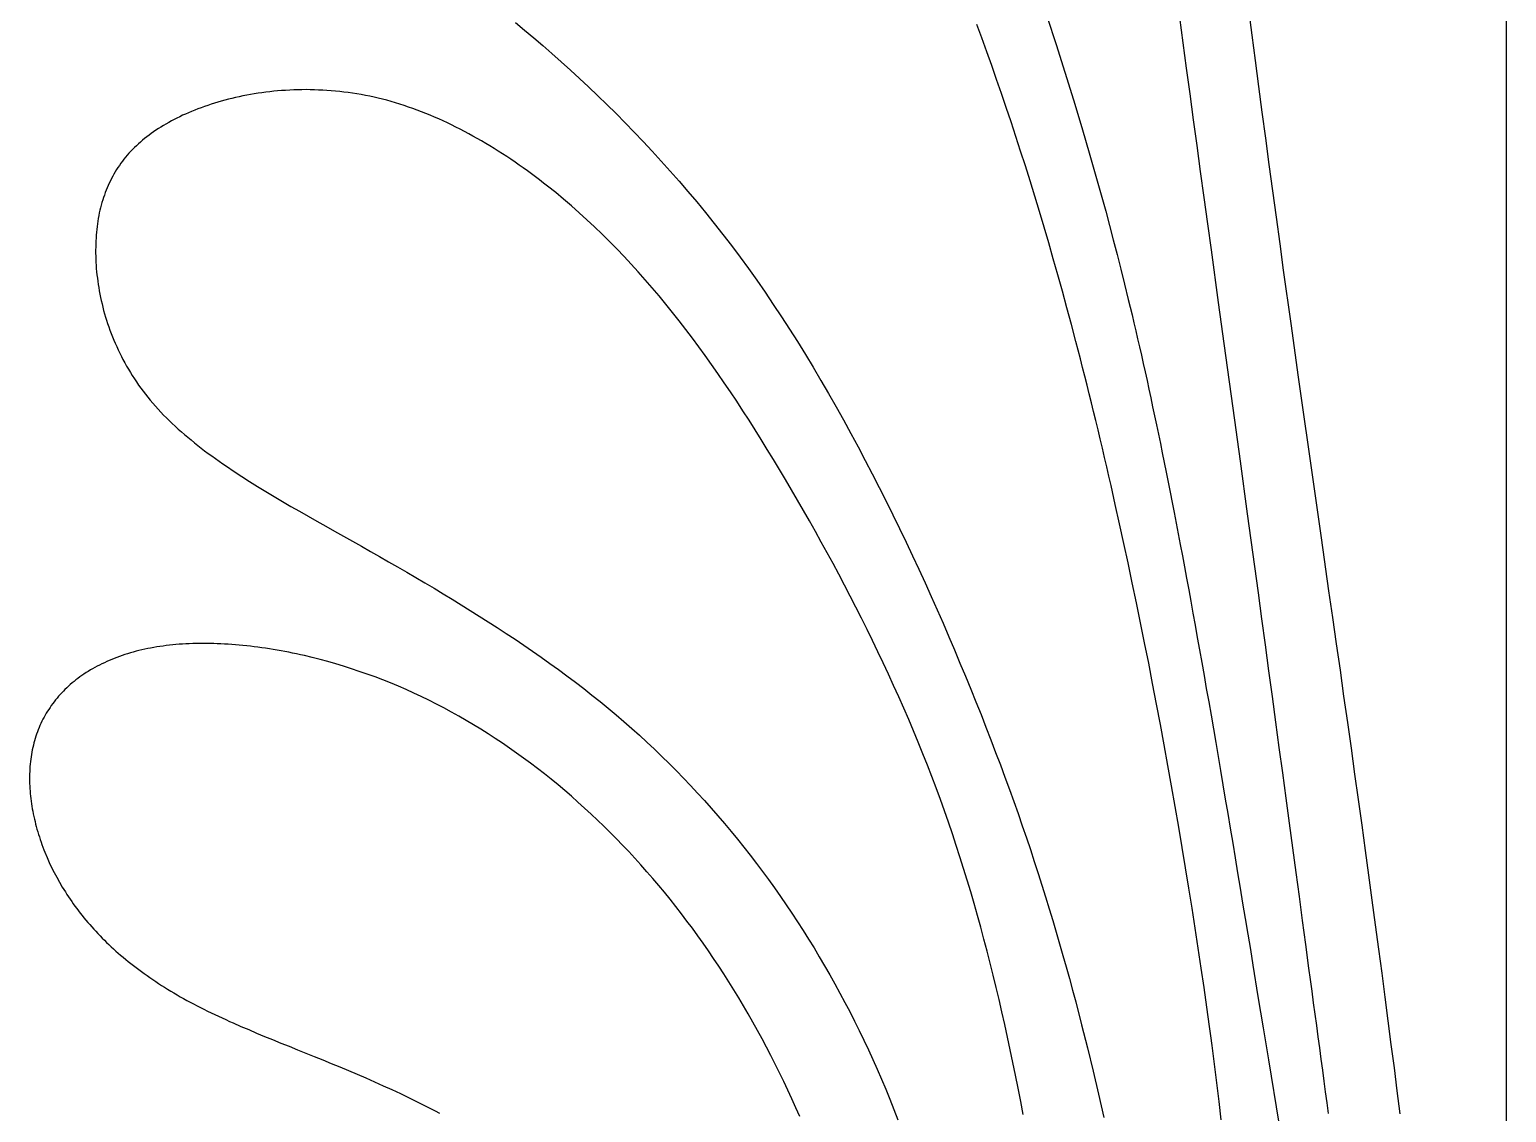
# Model space of a CAD drawing. Extents: x 0 to 279, y 0 to 212.
# Drawn here: x 122.2 to 134.8, y 129.84 to 139.08 of the extents above; entities that cross this region are included whole.
import ezdxf

# ---------------------------------------------------------------- set-up
doc = ezdxf.new("R2010")
doc.units = 0
doc.layers.add('LAYER_1', color=18, linetype='CONTINUOUS')

msp = doc.modelspace()

# ---------------------------------------------------------------- linework, layer by layer
at = {"layer": 'LAYER_1'}
for points in [[(134.805, 129.702), (134.805, 129.88), (134.805, 130.059), (134.805, 130.239), (134.805, 130.421), (134.805, 130.603), (134.805, 130.787), (134.805, 130.971), (134.805, 131.156), (134.805, 131.343), (134.805, 131.53), (134.805, 131.718), (134.805, 131.907), (134.805, 132.097), (134.805, 132.288), (134.805, 132.479), (134.805, 132.672), (134.805, 132.865), (134.805, 133.059), (134.805, 133.448), (134.805, 133.84), (134.805, 134.235), (134.805, 134.632), (134.805, 135.03), (134.805, 135.431), (134.805, 135.833), (134.805, 136.237), (134.805, 136.641), (134.805, 137.047), (134.805, 137.861), (134.805, 138.676), (134.805, 139.491)], [(130.884, 139.183), (130.961, 138.949), (131.036, 138.714), (131.109, 138.478), (131.181, 138.242), (131.25, 138.005), (131.318, 137.767), (131.351, 137.648), (131.384, 137.527), (131.417, 137.406), (131.449, 137.283), (131.482, 137.159), (131.514, 137.033), (131.545, 136.905), (131.577, 136.775), (131.593, 136.709), (131.609, 136.643), (131.625, 136.575), (131.641, 136.507), (131.657, 136.439), (131.673, 136.369), (131.689, 136.299), (131.705, 136.228), (131.721, 136.156), (131.737, 136.083), (131.753, 136.009), (131.769, 135.935), (131.785, 135.859), (131.802, 135.782), (131.818, 135.705), (131.834, 135.626), (131.851, 135.546), (131.867, 135.465), (131.884, 135.383), (131.901, 135.3), (131.918, 135.216), (131.935, 135.13), (131.952, 135.043), (131.969, 134.955), (131.986, 134.865), (132.004, 134.774), (132.021, 134.682), (132.039, 134.588), (132.057, 134.493), (132.074, 134.396), (132.093, 134.298), (132.111, 134.199), (132.129, 134.097), (132.148, 133.994), (132.166, 133.89), (132.185, 133.784), (132.204, 133.676), (132.224, 133.566), (132.243, 133.455), (132.263, 133.342), (132.283, 133.228), (132.303, 133.112), (132.323, 132.995), (132.343, 132.876), (132.364, 132.756), (132.384, 132.634), (132.405, 132.512), (132.426, 132.388), (132.447, 132.263), (132.468, 132.136), (132.489, 132.009), (132.51, 131.881), (132.532, 131.752), (132.553, 131.622), (132.575, 131.492), (132.597, 131.36), (132.619, 131.228), (132.64, 131.095), (132.684, 130.828), (132.729, 130.559), (132.773, 130.288), (132.862, 129.745)], [(133.286, 129.83), (133.274, 129.921), (133.261, 130.013), (133.249, 130.105), (133.236, 130.199), (133.224, 130.293), (133.211, 130.388), (133.198, 130.483), (133.185, 130.579), (133.172, 130.676), (133.159, 130.774), (133.146, 130.872), (133.133, 130.971), (133.119, 131.07), (133.092, 131.271), (133.065, 131.474), (133.037, 131.679), (133.009, 131.886), (132.981, 132.096), (132.953, 132.307), (132.924, 132.519), (132.895, 132.734), (132.866, 132.95), (132.836, 133.167), (132.807, 133.386), (132.777, 133.606), (132.747, 133.827), (132.717, 134.049), (132.687, 134.272), (132.656, 134.495), (132.595, 134.944), (132.534, 135.395), (132.472, 135.846), (132.41, 136.297), (132.348, 136.748), (132.286, 137.197), (132.255, 137.42), (132.225, 137.643), (132.194, 137.865), (132.164, 138.087), (132.134, 138.308), (132.104, 138.527), (132.074, 138.746), (132.045, 138.963), (132.016, 139.18)], [(132.604, 139.247), (132.632, 139.03), (132.66, 138.812), (132.688, 138.592), (132.717, 138.371), (132.747, 138.149), (132.777, 137.926), (132.807, 137.701), (132.838, 137.476), (132.869, 137.25), (132.9, 137.023), (132.964, 136.568), (133.028, 136.112), (133.158, 135.197), (133.223, 134.741), (133.287, 134.287), (133.32, 134.061), (133.352, 133.836), (133.384, 133.611), (133.415, 133.388), (133.447, 133.166), (133.478, 132.945), (133.508, 132.725), (133.539, 132.507), (133.569, 132.29), (133.598, 132.074), (133.627, 131.861), (133.656, 131.649), (133.684, 131.439), (133.712, 131.231), (133.74, 131.025), (133.766, 130.82), (133.793, 130.618), (133.819, 130.417), (133.845, 130.218), (133.87, 130.021), (133.894, 129.826)], [(126.347, 139.138), (126.425, 139.073), (126.502, 139.007), (126.58, 138.94), (126.658, 138.872), (126.736, 138.802), (126.815, 138.731), (126.893, 138.66), (126.971, 138.587), (127.049, 138.512), (127.127, 138.437), (127.205, 138.36), (127.282, 138.281), (127.36, 138.202), (127.437, 138.121), (127.514, 138.039), (127.591, 137.955), (127.667, 137.87), (127.743, 137.783), (127.819, 137.696), (127.894, 137.606), (127.969, 137.515), (128.043, 137.423), (128.117, 137.329), (128.19, 137.233), (128.263, 137.136), (128.335, 137.038), (128.407, 136.938), (128.477, 136.836), (128.547, 136.732), (128.617, 136.627), (128.686, 136.521), (128.754, 136.414), (128.821, 136.305), (128.888, 136.195), (128.953, 136.084), (129.018, 135.972), (129.083, 135.859), (129.146, 135.746), (129.209, 135.631), (129.271, 135.517), (129.332, 135.401), (129.392, 135.286), (129.451, 135.17), (129.51, 135.053), (129.567, 134.937), (129.624, 134.82), (129.68, 134.704), (129.735, 134.588), (129.789, 134.472), (129.842, 134.356), (129.894, 134.24), (129.945, 134.125), (129.996, 134.011), (130.045, 133.897), (130.093, 133.784), (130.14, 133.672), (130.187, 133.561), (130.232, 133.45), (130.277, 133.341), (130.32, 133.232), (130.362, 133.124), (130.404, 133.017), (130.445, 132.91), (130.485, 132.804), (130.524, 132.699), (130.562, 132.594), (130.599, 132.49), (130.636, 132.387), (130.672, 132.284), (130.707, 132.182), (130.741, 132.08), (130.775, 131.978), (130.807, 131.877), (130.84, 131.776), (130.871, 131.676), (130.902, 131.576), (130.932, 131.476), (130.962, 131.376), (130.991, 131.277), (131.019, 131.178), (131.047, 131.079), (131.075, 130.98), (131.102, 130.881), (131.128, 130.782), (131.179, 130.585), (131.229, 130.388), (131.277, 130.19), (131.323, 129.993), (131.367, 129.796)], [(132.371, 129.775), (132.352, 129.932), (132.333, 130.09), (132.313, 130.249), (132.292, 130.41), (132.281, 130.491), (132.27, 130.572), (132.259, 130.654), (132.247, 130.737), (132.224, 130.903), (132.2, 131.07), (132.174, 131.239), (132.148, 131.409), (132.122, 131.58), (132.094, 131.752), (132.066, 131.925), (132.037, 132.099), (132.008, 132.273), (131.977, 132.448), (131.947, 132.623), (131.915, 132.798), (131.883, 132.973), (131.851, 133.148), (131.818, 133.322), (131.784, 133.497), (131.751, 133.67), (131.716, 133.843), (131.682, 134.016), (131.646, 134.187), (131.611, 134.357), (131.575, 134.526), (131.539, 134.693), (131.503, 134.859), (131.466, 135.024), (131.43, 135.186), (131.411, 135.267), (131.393, 135.347), (131.374, 135.426), (131.356, 135.506), (131.337, 135.584), (131.319, 135.662), (131.3, 135.74), (131.281, 135.817), (131.262, 135.893), (131.244, 135.969), (131.225, 136.044), (131.206, 136.119), (131.187, 136.194), (131.168, 136.268), (131.13, 136.415), (131.092, 136.559), (131.053, 136.702), (131.015, 136.844), (130.976, 136.983), (130.937, 137.121), (130.898, 137.257), (130.858, 137.391), (130.819, 137.524), (130.779, 137.655), (130.739, 137.785), (130.699, 137.913), (130.658, 138.04), (130.618, 138.165), (130.577, 138.289), (130.536, 138.411), (130.495, 138.532), (130.453, 138.652), (130.412, 138.771), (130.37, 138.888), (130.327, 139.005), (130.285, 139.12)], [(130.681, 129.82), (130.659, 129.932), (130.637, 130.044), (130.615, 130.155), (130.592, 130.265), (130.569, 130.373), (130.546, 130.481), (130.522, 130.588), (130.498, 130.695), (130.474, 130.8), (130.449, 130.905), (130.424, 131.009), (130.398, 131.112), (130.372, 131.215), (130.345, 131.317), (130.318, 131.418), (130.29, 131.519), (130.261, 131.62), (130.232, 131.72), (130.202, 131.82), (130.171, 131.919), (130.14, 132.018), (130.108, 132.116), (130.076, 132.215), (130.042, 132.313), (130.008, 132.411), (129.973, 132.508), (129.937, 132.606), (129.9, 132.704), (129.862, 132.801), (129.824, 132.898), (129.784, 132.996), (129.744, 133.093), (129.703, 133.19), (129.661, 133.287), (129.618, 133.384), (129.574, 133.481), (129.53, 133.577), (129.485, 133.673), (129.44, 133.769), (129.394, 133.864), (129.347, 133.959), (129.3, 134.054), (129.252, 134.149), (129.204, 134.242), (129.155, 134.336), (129.106, 134.429), (129.057, 134.521), (129.007, 134.613), (128.957, 134.704), (128.907, 134.795), (128.856, 134.885), (128.805, 134.974), (128.754, 135.063), (128.703, 135.151), (128.651, 135.238), (128.6, 135.324), (128.548, 135.41), (128.496, 135.494), (128.445, 135.578), (128.392, 135.661), (128.34, 135.744), (128.288, 135.825), (128.235, 135.906), (128.182, 135.985), (128.129, 136.064), (128.075, 136.142), (128.021, 136.219), (127.967, 136.296), (127.912, 136.371), (127.857, 136.445), (127.801, 136.519), (127.745, 136.592), (127.688, 136.664), (127.631, 136.735), (127.573, 136.805), (127.514, 136.874), (127.455, 136.942), (127.395, 137.009), (127.335, 137.076), (127.274, 137.141), (127.212, 137.206), (127.149, 137.269), (127.086, 137.332), (127.022, 137.394), (126.957, 137.454), (126.891, 137.514), (126.825, 137.572), (126.758, 137.63), (126.69, 137.686), (126.621, 137.74), (126.587, 137.767), (126.553, 137.794), (126.518, 137.82), (126.483, 137.846), (126.448, 137.871), (126.413, 137.897), (126.378, 137.921), (126.343, 137.946), (126.307, 137.97), (126.272, 137.994), (126.236, 138.017), (126.2, 138.04), (126.165, 138.062), (126.129, 138.084), (126.093, 138.106), (126.057, 138.127), (126.02, 138.148), (125.984, 138.168), (125.948, 138.188), (125.912, 138.207), (125.875, 138.226), (125.839, 138.245), (125.802, 138.263), (125.766, 138.28), (125.729, 138.297), (125.692, 138.314), (125.656, 138.33), (125.619, 138.346), (125.582, 138.361), (125.545, 138.375), (125.508, 138.389), (125.471, 138.403), (125.435, 138.416), (125.398, 138.428), (125.361, 138.44), (125.324, 138.452), (125.287, 138.462), (125.25, 138.473), (125.213, 138.482), (125.176, 138.491), (125.14, 138.5), (125.103, 138.508), (125.066, 138.515), (125.029, 138.522), (124.993, 138.528), (124.956, 138.534), (124.919, 138.539), (124.883, 138.544), (124.847, 138.548), (124.81, 138.552), (124.774, 138.555), (124.738, 138.558), (124.702, 138.56), (124.666, 138.561), (124.631, 138.563), (124.595, 138.563), (124.56, 138.564), (124.524, 138.563), (124.489, 138.563), (124.454, 138.562), (124.42, 138.56), (124.385, 138.558), (124.351, 138.556), (124.317, 138.553), (124.283, 138.55), (124.249, 138.546), (124.216, 138.542), (124.183, 138.538), (124.15, 138.533), (124.117, 138.528), (124.085, 138.522), (124.053, 138.516), (124.021, 138.51), (123.989, 138.503), (123.958, 138.496), (123.927, 138.489), (123.897, 138.482), (123.866, 138.474), (123.836, 138.465), (123.807, 138.457), (123.777, 138.448), (123.749, 138.439), (123.72, 138.429), (123.692, 138.42), (123.664, 138.41), (123.637, 138.4), (123.61, 138.389), (123.583, 138.378), (123.557, 138.367), (123.531, 138.356), (123.506, 138.345), (123.481, 138.333), (123.457, 138.321), (123.433, 138.309), (123.41, 138.297), (123.387, 138.284), (123.364, 138.271), (123.342, 138.258), (123.32, 138.245), (123.299, 138.232), (123.278, 138.218), (123.258, 138.204), (123.238, 138.19), (123.219, 138.176), (123.2, 138.162), (123.181, 138.147), (123.163, 138.132), (123.145, 138.117), (123.128, 138.102), (123.111, 138.086), (123.095, 138.07), (123.079, 138.054), (123.063, 138.038), (123.048, 138.022), (123.034, 138.005), (123.019, 137.988), (123.005, 137.971), (122.992, 137.953), (122.979, 137.936), (122.966, 137.918), (122.954, 137.9), (122.942, 137.882), (122.931, 137.863), (122.919, 137.844), (122.909, 137.825), (122.899, 137.806), (122.889, 137.787), (122.879, 137.767), (122.87, 137.747), (122.861, 137.727), (122.853, 137.707), (122.845, 137.686), (122.838, 137.665), (122.83, 137.644), (122.824, 137.623), (122.817, 137.601), (122.811, 137.579), (122.805, 137.557), (122.8, 137.535), (122.795, 137.512), (122.791, 137.489), (122.786, 137.466), (122.782, 137.443), (122.779, 137.419), (122.776, 137.396), (122.773, 137.372), (122.771, 137.347), (122.768, 137.323), (122.767, 137.298), (122.765, 137.273), (122.764, 137.248), (122.764, 137.222), (122.763, 137.196), (122.763, 137.17), (122.764, 137.144), (122.765, 137.118), (122.766, 137.092), (122.767, 137.065), (122.769, 137.038), (122.772, 137.011), (122.775, 136.984), (122.778, 136.957), (122.781, 136.93), (122.785, 136.902), (122.79, 136.875), (122.794, 136.847), (122.8, 136.82), (122.805, 136.792), (122.811, 136.764), (122.818, 136.736), (122.825, 136.708), (122.832, 136.68), (122.84, 136.652), (122.848, 136.624), (122.857, 136.596), (122.866, 136.568), (122.876, 136.54), (122.886, 136.512), (122.896, 136.484), (122.907, 136.456), (122.919, 136.428), (122.931, 136.4), (122.943, 136.372), (122.956, 136.344), (122.969, 136.316), (122.983, 136.288), (122.997, 136.261), (123.012, 136.233), (123.027, 136.206), (123.043, 136.179), (123.06, 136.151), (123.076, 136.124), (123.094, 136.098), (123.112, 136.071), (123.13, 136.044), (123.149, 136.018), (123.168, 135.991), (123.188, 135.965), (123.209, 135.94), (123.23, 135.914), (123.251, 135.888), (123.274, 135.863), (123.296, 135.838), (123.319, 135.813), (123.343, 135.788), (123.367, 135.764), (123.392, 135.74), (123.417, 135.716), (123.443, 135.692), (123.469, 135.668), (123.496, 135.644), (123.523, 135.621), (123.55, 135.598), (123.578, 135.575), (123.607, 135.552), (123.635, 135.529), (123.665, 135.506), (123.694, 135.483), (123.724, 135.461), (123.755, 135.439), (123.786, 135.417), (123.817, 135.394), (123.848, 135.372), (123.88, 135.351), (123.945, 135.307), (124.011, 135.264), (124.078, 135.221), (124.146, 135.178), (124.216, 135.136), (124.286, 135.093), (124.358, 135.051), (124.43, 135.009), (124.503, 134.967), (124.577, 134.924), (124.652, 134.882), (124.727, 134.84), (124.802, 134.797), (124.878, 134.754), (124.955, 134.711), (125.032, 134.668), (125.109, 134.625), (125.186, 134.581), (125.263, 134.536), (125.341, 134.492), (125.419, 134.447), (125.496, 134.401), (125.574, 134.356), (125.652, 134.31), (125.729, 134.263), (125.807, 134.216), (125.884, 134.169), (125.961, 134.121), (126.038, 134.073), (126.115, 134.024), (126.191, 133.975), (126.267, 133.925), (126.343, 133.875), (126.418, 133.824), (126.493, 133.773), (126.567, 133.721), (126.641, 133.669), (126.714, 133.616), (126.786, 133.563), (126.858, 133.509), (126.929, 133.454), (126.999, 133.399), (127.069, 133.344), (127.137, 133.287), (127.205, 133.23), (127.272, 133.173), (127.339, 133.114), (127.404, 133.056), (127.469, 132.996), (127.533, 132.936), (127.596, 132.875), (127.658, 132.814), (127.72, 132.752), (127.781, 132.69), (127.841, 132.627), (127.901, 132.563), (127.959, 132.499), (128.017, 132.434), (128.074, 132.369), (128.131, 132.303), (128.187, 132.236), (128.242, 132.169), (128.296, 132.101), (128.35, 132.032), (128.403, 131.963), (128.455, 131.894), (128.507, 131.824), (128.557, 131.753), (128.608, 131.681), (128.657, 131.609), (128.706, 131.537), (128.754, 131.464), (128.802, 131.39), (128.849, 131.316), (128.895, 131.241), (128.94, 131.165), (128.985, 131.089), (129.029, 131.012), (129.073, 130.934), (129.116, 130.856), (129.158, 130.777), (129.199, 130.698), (129.24, 130.617), (129.28, 130.537), (129.32, 130.455), (129.359, 130.373), (129.397, 130.29), (129.434, 130.206), (129.471, 130.121), (129.507, 130.036), (129.543, 129.95), (129.577, 129.864), (129.611, 129.776)], [(128.773, 129.802), (128.739, 129.878), (128.705, 129.953), (128.671, 130.028), (128.636, 130.103), (128.6, 130.176), (128.564, 130.25), (128.527, 130.323), (128.489, 130.395), (128.451, 130.466), (128.413, 130.538), (128.373, 130.608), (128.334, 130.678), (128.293, 130.747), (128.252, 130.816), (128.21, 130.885), (128.168, 130.952), (128.125, 131.019), (128.082, 131.086), (128.038, 131.151), (127.994, 131.217), (127.949, 131.281), (127.903, 131.345), (127.857, 131.409), (127.81, 131.471), (127.763, 131.533), (127.715, 131.595), (127.667, 131.656), (127.618, 131.716), (127.569, 131.775), (127.519, 131.834), (127.468, 131.892), (127.417, 131.95), (127.366, 132.006), (127.314, 132.063), (127.261, 132.118), (127.208, 132.173), (127.155, 132.227), (127.101, 132.28), (127.047, 132.332), (126.992, 132.384), (126.936, 132.435), (126.88, 132.486), (126.824, 132.535), (126.767, 132.584), (126.71, 132.632), (126.652, 132.68), (126.594, 132.726), (126.535, 132.772), (126.476, 132.817), (126.416, 132.861), (126.356, 132.904), (126.296, 132.947), (126.235, 132.988), (126.174, 133.029), (126.113, 133.069), (126.051, 133.108), (125.989, 133.146), (125.926, 133.183), (125.863, 133.219), (125.8, 133.254), (125.736, 133.289), (125.672, 133.322), (125.608, 133.354), (125.543, 133.386), (125.478, 133.416), (125.413, 133.446), (125.347, 133.474), (125.281, 133.502), (125.215, 133.528), (125.148, 133.554), (125.081, 133.578), (125.014, 133.601), (124.947, 133.624), (124.88, 133.645), (124.813, 133.665), (124.746, 133.684), (124.679, 133.702), (124.612, 133.719), (124.545, 133.735), (124.511, 133.743), (124.478, 133.75), (124.445, 133.757), (124.412, 133.764), (124.379, 133.77), (124.346, 133.776), (124.313, 133.782), (124.28, 133.788), (124.247, 133.793), (124.214, 133.798), (124.182, 133.803), (124.149, 133.807), (124.117, 133.811), (124.085, 133.815), (124.053, 133.819), (124.021, 133.822), (123.989, 133.825), (123.958, 133.828), (123.926, 133.83), (123.895, 133.832), (123.864, 133.834), (123.833, 133.836), (123.802, 133.837), (123.771, 133.838), (123.741, 133.839), (123.711, 133.839), (123.681, 133.839), (123.651, 133.839), (123.621, 133.839), (123.592, 133.838), (123.563, 133.837), (123.534, 133.835), (123.505, 133.834), (123.477, 133.832), (123.449, 133.829), (123.421, 133.827), (123.393, 133.824), (123.366, 133.821), (123.339, 133.817), (123.312, 133.813), (123.286, 133.809), (123.259, 133.805), (123.233, 133.8), (123.208, 133.795), (123.182, 133.79), (123.157, 133.784), (123.133, 133.778), (123.108, 133.772), (123.084, 133.765), (123.06, 133.758), (123.036, 133.751), (123.013, 133.744), (122.99, 133.736), (122.967, 133.728), (122.945, 133.72), (122.923, 133.712), (122.901, 133.703), (122.88, 133.694), (122.859, 133.685), (122.838, 133.675), (122.817, 133.665), (122.797, 133.655), (122.777, 133.645), (122.757, 133.635), (122.738, 133.624), (122.719, 133.613), (122.701, 133.601), (122.682, 133.59), (122.664, 133.578), (122.647, 133.566), (122.629, 133.554), (122.612, 133.541), (122.595, 133.528), (122.579, 133.515), (122.563, 133.502), (122.547, 133.489), (122.532, 133.475), (122.517, 133.461), (122.502, 133.447), (122.488, 133.433), (122.474, 133.418), (122.46, 133.403), (122.447, 133.388), (122.434, 133.373), (122.421, 133.358), (122.409, 133.342), (122.397, 133.326), (122.385, 133.31), (122.374, 133.294), (122.363, 133.277), (122.352, 133.261), (122.342, 133.244), (122.332, 133.227), (122.323, 133.21), (122.314, 133.192), (122.305, 133.175), (122.296, 133.157), (122.288, 133.139), (122.281, 133.121), (122.273, 133.103), (122.266, 133.084), (122.259, 133.066), (122.253, 133.047), (122.247, 133.028), (122.242, 133.009), (122.236, 132.99), (122.232, 132.97), (122.227, 132.951), (122.223, 132.931), (122.219, 132.911), (122.216, 132.891), (122.212, 132.871), (122.21, 132.851), (122.207, 132.831), (122.205, 132.81), (122.203, 132.79), (122.202, 132.769), (122.201, 132.748), (122.2, 132.728), (122.199, 132.707), (122.199, 132.686), (122.2, 132.665), (122.2, 132.643), (122.201, 132.622), (122.202, 132.601), (122.204, 132.579), (122.205, 132.558), (122.208, 132.537), (122.21, 132.515), (122.213, 132.493), (122.216, 132.472), (122.219, 132.45), (122.223, 132.428), (122.227, 132.407), (122.231, 132.385), (122.236, 132.363), (122.241, 132.341), (122.246, 132.319), (122.251, 132.297), (122.257, 132.276), (122.263, 132.254), (122.269, 132.232), (122.276, 132.21), (122.283, 132.188), (122.29, 132.166), (122.298, 132.144), (122.305, 132.123), (122.314, 132.101), (122.322, 132.079), (122.33, 132.058), (122.349, 132.014), (122.368, 131.971), (122.388, 131.928), (122.409, 131.886), (122.431, 131.844), (122.455, 131.802), (122.479, 131.76), (122.505, 131.719), (122.518, 131.698), (122.531, 131.678), (122.545, 131.658), (122.559, 131.637), (122.573, 131.617), (122.587, 131.597), (122.602, 131.577), (122.617, 131.557), (122.632, 131.538), (122.648, 131.518), (122.664, 131.498), (122.68, 131.479), (122.696, 131.459), (122.713, 131.44), (122.73, 131.421), (122.747, 131.402), (122.765, 131.383), (122.783, 131.364), (122.801, 131.345), (122.819, 131.326), (122.838, 131.307), (122.857, 131.289), (122.876, 131.27), (122.896, 131.252), (122.916, 131.234), (122.936, 131.215), (122.956, 131.197), (122.977, 131.179), (122.998, 131.162), (123.02, 131.144), (123.041, 131.126), (123.063, 131.108), (123.086, 131.091), (123.108, 131.074), (123.131, 131.056), (123.155, 131.039), (123.178, 131.022), (123.202, 131.005), (123.226, 130.988), (123.251, 130.971), (123.276, 130.955), (123.301, 130.938), (123.326, 130.922), (123.352, 130.906), (123.378, 130.889), (123.405, 130.873), (123.432, 130.857), (123.459, 130.841), (123.486, 130.825), (123.514, 130.81), (123.542, 130.794), (123.571, 130.779), (123.6, 130.763), (123.629, 130.748), (123.658, 130.733), (123.688, 130.718), (123.718, 130.703), (123.749, 130.688), (123.78, 130.674), (123.811, 130.659), (123.842, 130.644), (123.874, 130.63), (123.906, 130.615), (123.938, 130.601), (124.003, 130.572), (124.07, 130.544), (124.137, 130.515), (124.205, 130.487), (124.274, 130.459), (124.344, 130.43), (124.414, 130.402), (124.485, 130.373), (124.557, 130.344), (124.629, 130.315), (124.702, 130.286), (124.775, 130.256), (124.848, 130.226), (124.922, 130.195), (124.996, 130.164), (125.07, 130.132), (125.144, 130.1), (125.218, 130.066), (125.292, 130.033), (125.366, 129.998), (125.44, 129.963), (125.514, 129.926), (125.587, 129.889), (125.661, 129.851), (125.697, 129.832)]]:
    msp.add_lwpolyline(points, dxfattribs=at)

doc.saveas('drawing.dxf')
